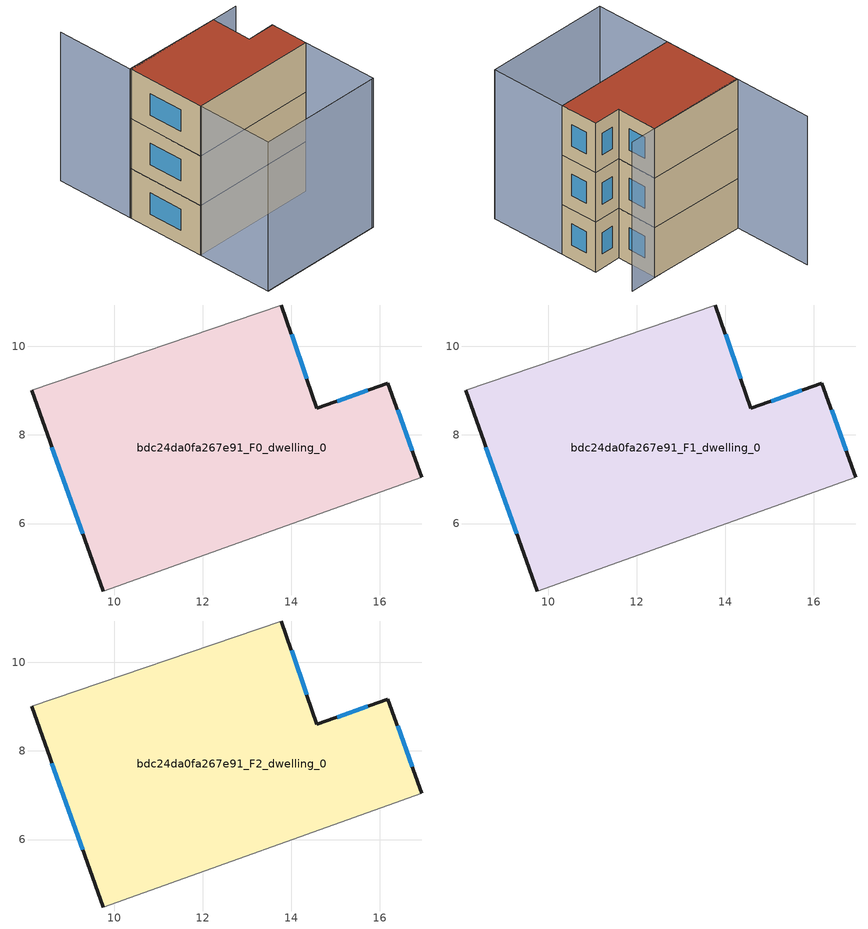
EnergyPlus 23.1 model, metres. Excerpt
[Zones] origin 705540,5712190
bdc24da0fa267e91_F0_dwelling_0
 floor ground (EU_floor_Construction): 16.18,9.17 16.95,7.04 9.76,4.48 8.14,9.01 13.78,10.93 14.58,8.6 z0
 wall outside (EU_wall_Construction): 16.95,7.04 16.18,9.17 14.58,8.6 13.78,10.93 / 8.14,9.01 9.76,4.48 z0:3
 wall adiabatic (EU_wall_Construction): 9.76,4.48 16.95,7.04 / 13.78,10.93 8.14,9.01 z0:3
 window (EU_Window_Construction): 15.72,9.01 15.03,8.77 / 16.73,7.65 16.4,8.56 / 8.6,7.72 9.29,5.77 / 14.35,9.27 14,10.27 z0.85:2.15
bdc24da0fa267e91_F1_dwelling_0
 floor to bdc24da0fa267e91_F0_dwelling_0 (EU_floor_Construction): 16.18,9.17 16.95,7.04 9.76,4.48 8.13,9.01 13.77,10.93 14.58,8.6 z3
 wall outside (EU_wall_Construction): 16.95,7.04 16.18,9.17 14.58,8.6 13.78,10.93 / 8.14,9.01 9.76,4.48 z3:6
 wall adiabatic (EU_wall_Construction): 9.76,4.48 16.95,7.04 / 13.78,10.93 8.14,9.01 z3:6
 window (EU_Window_Construction): 15.72,9.01 15.03,8.77 / 16.73,7.65 16.4,8.56 / 8.6,7.72 9.29,5.77 / 14.35,9.27 14,10.27 z3.85:5.15
bdc24da0fa267e91_F2_dwelling_0
 floor to bdc24da0fa267e91_F1_dwelling_0 (EU_floor_Construction): 16.18,9.17 16.95,7.04 9.76,4.48 8.13,9.01 13.77,10.93 14.58,8.6 z6
 wall outside (EU_wall_Construction): 16.95,7.04 16.18,9.17 14.58,8.6 13.78,10.93 / 8.14,9.01 9.76,4.48 z6:9
 wall adiabatic (EU_wall_Construction): 9.76,4.48 16.95,7.04 / 13.78,10.93 8.14,9.01 z6:9
 window (EU_Window_Construction): 15.72,9.01 15.03,8.77 / 16.73,7.65 16.4,8.56 / 8.6,7.72 9.29,5.77 / 14.35,9.27 14,10.27 z6.85:8.15
 roof outside (EU_roof_Construction): 16.95,7.04 16.18,9.17 14.58,8.6 13.78,10.93 8.14,9.01 9.76,4.48 z9
shading: 11.3,0.17 18.39,2.7 / 15.31,11.48 8.15,8.93 / 8.15,8.93 6.55,13.43 / 18.49,2.74 11.29,0.17 / 11.29,0.17 9.76,4.48 / 9.76,4.48 16.95,7.05 / 16.95,7.05 18.49,2.74 z0:9
[Building]
EU S2 Campaign: North Axis=0; Terrain=City; Solar Distribution=FullExterior
[Site:Location]
London: Latitude=51.5; Longitude=-0.5; Time Zone=0; Elevation=25
[SizingPeriod:WeatherFileDays]
AnnualSizingPeriod: Begin Month=1; Begin Day of Month=1; End Month=12; End Day of Month=31; Day of Week for Start Day=Monday; Use Weather File Daylight Saving Period=No; Use Weather File Rain and Snow Indicators=No
[MATERIAL]
EU_InternalMass_Material: Roughness=MediumRough; Thickness=0.1; Conductivity=1; Density=1800; Specific Heat=900; Thermal Absorptance=0.9; Solar Absorptance=0.7; Visible Absorptance=0.7
[MATERIAL:NOMASS] Roughness=MediumRough; Thermal Absorptance=0.9; Solar Absorptance=0.7; Visible Absorptance=0.7
Name | Thermal Resistance
EU_wall_NoMass | 0.71061
EU_roof_NoMass | 2.41608
EU_floor_NoMass | 1.75078
[WINDOWMATERIAL:SIMPLEGLAZINGSYSTEM]
EU_Window_SimpleGlazing: UFactor=2.64892; Solar Heat Gain Coefficient=0.76; Visible Transmittance=0.76
[CONSTRUCTION]
EU_wall_Construction: EU_wall_NoMass
EU_roof_Construction: EU_roof_NoMass
EU_floor_Construction: EU_floor_NoMass
EU_Window_Construction: EU_Window_SimpleGlazing
EU_InternalMass_Construction: EU_InternalMass_Material
[ZONE] Type=1; Multiplier=1; Ceiling Height=autocalculate; Floor Area=autocalculate; Part of Total Floor Area=Yes
Name | Volume
bdc24da0fa267e91_F0_dwelling_0 | 96.5786
bdc24da0fa267e91_F1_dwelling_0; bdc24da0fa267e91_F2_dwelling_0 | 96.5808
[INTERNALMASS] Construction=EU_InternalMass_Construction; Surface Area=32.1932
Name | Zone or ZoneList
bdc24da0fa267e91_F0_dwelling_0_EU_InternalMass | bdc24da0fa267e91_F0_dwelling_0
bdc24da0fa267e91_F1_dwelling_0_EU_InternalMass | bdc24da0fa267e91_F1_dwelling_0
bdc24da0fa267e91_F2_dwelling_0_EU_InternalMass | bdc24da0fa267e91_F2_dwelling_0
[OTHEREQUIPMENT] Fuel Type=Electricity; Design Level Calculation Method=Watts/Area; Power per Zone Floor Area=1; Fraction Latent=0; Fraction Radiant=0; Fraction Lost=0; Carbon Dioxide Generation Rate=0; EndUse Subcategory=EU_Step8_InternalGains
Name | Zone or ZoneList or Space or SpaceList | Schedule
EU_Step8_InternalGain_bdc24da0fa267e91_F0_dwelling_0_f000 | bdc24da0fa267e91_F0_dwelling_0 | EU_Step8_GainSchedule_bdc24da0fa267e91_F0_dwelling_0_f000
EU_Step8_InternalGain_bdc24da0fa267e91_F1_dwelling_0_f000 | bdc24da0fa267e91_F1_dwelling_0 | EU_Step8_GainSchedule_bdc24da0fa267e91_F1_dwelling_0_f000
EU_Step8_InternalGain_bdc24da0fa267e91_F2_dwelling_0_f000 | bdc24da0fa267e91_F2_dwelling_0 | EU_Step8_GainSchedule_bdc24da0fa267e91_F2_dwelling_0_f000
[ZONEVENTILATION:DESIGNFLOWRATE] Schedule=EU_AlwaysOn; Design Flow Rate Calculation Method=AirChanges/Hour; Air Changes per Hour=0.496673; Ventilation Type=Natural; Fan Pressure Rise=0; Fan Total Efficiency=1; Constant Term Coefficient=1; Temperature Term Coefficient=0; Velocity Term Coefficient=0; Velocity Squared Term Coefficient=0; Minimum Indoor Temperature=-100; Maximum Indoor Temperature=100; Delta Temperature=-100; Minimum Outdoor Temperature=-100; Maximum Outdoor Temperature=100; Maximum Wind Speed=40
Name | Zone or ZoneList or Space or SpaceList
EU_ConstantAir_bdc24da0fa267e91_F0_dwelling_0 | bdc24da0fa267e91_F0_dwelling_0
EU_ConstantAir_bdc24da0fa267e91_F1_dwelling_0 | bdc24da0fa267e91_F1_dwelling_0
EU_ConstantAir_bdc24da0fa267e91_F2_dwelling_0 | bdc24da0fa267e91_F2_dwelling_0
[HVACTEMPLATE:THERMOSTAT] Constant Heating Setpoint=20; Constant Cooling Setpoint=50
EU_HeatOnly_bdc24da0fa267e91_F0_dwelling_0; EU_HeatOnly_bdc24da0fa267e91_F1_dwelling_0; EU_HeatOnly_bdc24da0fa267e91_F2_dwelling_0
[HVACTEMPLATE:ZONE:IDEALLOADSAIRSYSTEM] System Availability Schedule=EU_AlwaysOn; Maximum Heating Supply Air Temperature=50; Minimum Cooling Supply Air Temperature=13; Maximum Heating Supply Air Humidity Ratio=0.0156; Minimum Cooling Supply Air Humidity Ratio=0.0077; Heating Limit=NoLimit; Cooling Limit=NoLimit; Heating Availability Schedule=EU_AlwaysOn; Cooling Availability Schedule=EU_CoolingOff; Dehumidification Control Type=ConstantSensibleHeatRatio; Cooling Sensible Heat Ratio=0.7; Dehumidification Setpoint=60; Humidification Control Type=None; Humidification Setpoint=30; Outdoor Air Method=None; Outdoor Air Flow Rate per Person=0.00944; Outdoor Air Flow Rate per Zone Floor Area=0; Outdoor Air Flow Rate per Zone=0; Demand Controlled Ventilation Type=None; Outdoor Air Economizer Type=NoEconomizer; Heat Recovery Type=None; Sensible Heat Recovery Effectiveness=0.7; Latent Heat Recovery Effectiveness=0.65
Name | Template Thermostat
bdc24da0fa267e91_F0_dwelling_0 | EU_HeatOnly_bdc24da0fa267e91_F0_dwelling_0
bdc24da0fa267e91_F1_dwelling_0 | EU_HeatOnly_bdc24da0fa267e91_F1_dwelling_0
bdc24da0fa267e91_F2_dwelling_0 | EU_HeatOnly_bdc24da0fa267e91_F2_dwelling_0
[SIZING:ZONE] Zone Cooling Design Supply Air Temperature Input Method=SupplyAirTemperature; Zone Cooling Design Supply Air Temperature=13; Zone Heating Design Supply Air Temperature Input Method=SupplyAirTemperature; Zone Heating Design Supply Air Temperature=50; Zone Cooling Design Supply Air Humidity Ratio=0.008; Zone Heating Design Supply Air Humidity Ratio=0.008; Cooling Design Air Flow Method=DesignDay; Cooling Design Air Flow Rate=0; Cooling Minimum Air Flow per Zone Floor Area=0.000762; Cooling Minimum Air Flow=0; Cooling Minimum Air Flow Fraction=0.2; Heating Design Air Flow Method=DesignDay; Heating Design Air Flow Rate=0; Heating Maximum Air Flow per Zone Floor Area=0.002032; Heating Maximum Air Flow=0.141576; Heating Maximum Air Flow Fraction=0.3; Account for Dedicated Outdoor Air System=No; Dedicated Outdoor Air System Control Strategy=NeutralSupplyAir; Dedicated Outdoor Air Low Setpoint Temperature for Design=autosize; Dedicated Outdoor Air High Setpoint Temperature for Design=autosize; Zone Load Sizing Method=Sensible Load Only No Latent Load; Zone Latent Cooling Design Supply Air Humidity Ratio Input Method=HumidityRatioDifference; Zone Cooling Design Supply Air Humidity Ratio Difference=0.005; Zone Latent Heating Design Supply Air Humidity Ratio Input Method=HumidityRatioDifference; Zone Humidification Design Supply Air Humidity Ratio Difference=0.005
bdc24da0fa267e91_F0_dwelling_0; bdc24da0fa267e91_F1_dwelling_0; bdc24da0fa267e91_F2_dwelling_0
[SCHEDULE:CONSTANT]
Name | Hourly Value
EU_AlwaysOn | 1
EU_CoolingOff | 0
[SCHEDULE:FILE] Column Number=1; Rows to Skip at Top=0; Number of Hours of Data=8760; Column Separator=Comma; Interpolate to Timestep=No; Minutes per Item=60; Adjust Schedule for Daylight Savings=Yes
Name | File
EU_Step8_GainSchedule_bdc24da0fa267e91_F0_dwelling_0_f000 | ../../schedules/bdc24da0fa267e91/bdc24da0fa267e91_F0_dwelling_0_f000_gain.csv
EU_Step8_GainSchedule_bdc24da0fa267e91_F1_dwelling_0_f000 | ../../schedules/bdc24da0fa267e91/bdc24da0fa267e91_F1_dwelling_0_f000_gain.csv
EU_Step8_GainSchedule_bdc24da0fa267e91_F2_dwelling_0_f000 | ../../schedules/bdc24da0fa267e91/bdc24da0fa267e91_F2_dwelling_0_f000_gain.csv
